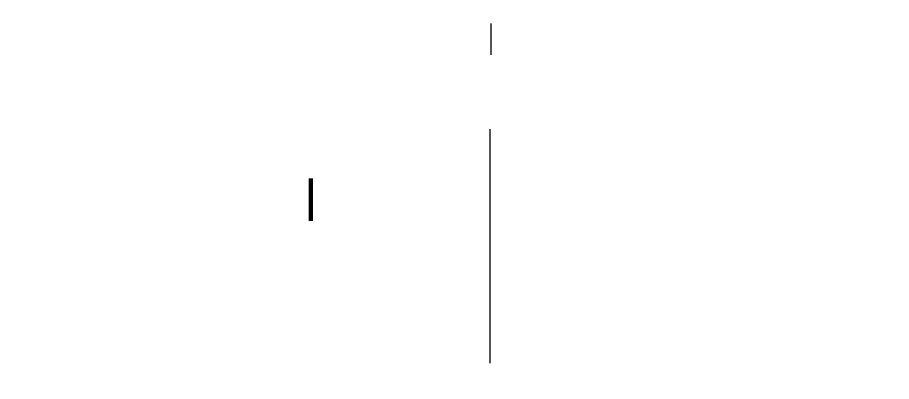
# Model space of a CAD drawing. Extents: x 0 to 595, y -1 to 841.
# Drawn here: x 434.14 to 444.57, y 209.97 to 214.32 of the extents above; entities that cross this region are included whole.
import ezdxf

# ---------------------------------------------------------------- set-up
doc = ezdxf.new("R2010")
doc.units = 0
doc.header["$MEASUREMENT"] = 0
doc.header["$XCLIPFRAME"] = 2
doc.linetypes.add('atContinuous2', pattern=[0])
doc.layers.add('at_Entity', color=7, linetype='Continuous')
picture_1 = doc.add_image_def('image1.jpg', size_in_pixel=(1446, 2048))

msp = doc.modelspace()

# ---------------------------------------------------------------- linework, layer by layer
at = {"layer": 'at_Entity', "color": 28}
for p, q in [((439.791, 213.872), (439.791, 214.246)), ((439.775, 212.986), (439.775, 210.194))]:
    msp.add_line(p, q, dxfattribs=at)
at = {"layer": 'at_Entity', "color": 7}
msp.add_lwpolyline([(437.642, 212.4, 0.0508, 0.0508, 0), (437.642, 211.891, 0.0508, 0.0508, 0)], format="xyseb", dxfattribs=at)
at = {"layer": 'at_Entity', "color": 7, "linetype": 'atContinuous2'}
msp.add_circle((391.384, 172.548), 81.838, dxfattribs=at)
msp.add_arc((392.646, 172.406), 83.031, 359.97459, 90.0226, dxfattribs=at)

# ---------------------------------------------------------------- pictures from other files: only their frames are drawn
image = msp.add_image(picture_1, insert=(0, 0.007), size_in_units=(594.459, 841.545))
image.set_boundary_path([(0.0258, 2047.9834), (1446.026, 2047.9834), (1446.026, -0.0166), (0.0258, -0.0166), (0.0258, 2047.9834)])

doc.saveas('drawing.dxf')
